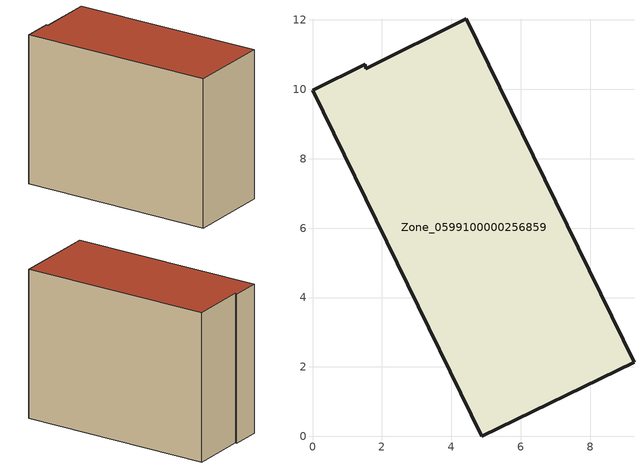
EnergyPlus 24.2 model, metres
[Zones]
Zone_0599100000256859
 floor ground (C_G): 1.52,10.72 1.54,10.59 4.43,12.04 9.27,2.14 4.88,0 0,9.98 z0
 wall outside (C_F): 4.88,0 9.27,2.14 4.43,12.04 1.54,10.59 1.52,10.72 0,9.98 4.88,0 z0:8.55
 roof outside (C_R): 1.54,10.59 1.52,10.72 0,9.98 4.88,0 9.27,2.14 4.43,12.04 z8.55
[BUILDING]
Pand.0599100000256859: North Axis=0; Terrain=City; Loads Convergence Tolerance Value=0.04; Temperature Convergence Tolerance Value=0.4; Solar Distribution=FullExterior; Maximum Number of Warmup Days=25; Minimum Number of Warmup Days=1
[Site:Location]
Rotterdam.The.Hague.AP_ZH_NLD Design_Conditions: Latitude=51.96; Longitude=4.45; Time Zone=1; Elevation=-4.5
[SITE:GROUNDTEMPERATURE:BUILDINGSURFACE]
18, 18, 18, 18, 18, 18, 18, 18, 18, 18, 18, 18
[MATERIAL] Thermal Absorptance=0.9; Solar Absorptance=0.7; Visible Absorptance=0.7
Name | Roughness | Thickness | Conductivity | Density | Specific Heat
G.TI.1946-1964 | MediumSmooth | 0.15 | 1 | 540 | 1210
F.TI.1946-1964 | Rough | 0.3 | 0.857143 | 1920 | 840
R.TI.1946-1964 | MediumRough | 0.2 | 0.277778 | 1500 | 1000
[CONSTRUCTION]
C_G: G.TI.1946-1964
C_F: F.TI.1946-1964
C_R: R.TI.1946-1964
[ZONE]
Zone_0599100000256859: Type=1; Multiplier=1; Ceiling Height=Autocalculate; Volume=Autocalculate; Floor Area=autocalculate; Part of Total Floor Area=Yes
[ZONEINFILTRATION:DESIGNFLOWRATE]
Infil_Zone_0599100000256859: Zone or ZoneList or Space or SpaceList=Zone_0599100000256859; Schedule=AlwaysOn; Design Flow Rate Calculation Method=Flow/Area; Flow Rate per Floor Area=0.003; Constant Term Coefficient=1; Temperature Term Coefficient=0; Velocity Term Coefficient=0; Velocity Squared Term Coefficient=0
[HVACTEMPLATE:ZONE:IDEALLOADSAIRSYSTEM]
Zone_0599100000256859: Maximum Heating Supply Air Temperature=50; Minimum Cooling Supply Air Temperature=13; Maximum Heating Supply Air Humidity Ratio=0.0156; Minimum Cooling Supply Air Humidity Ratio=0.0077; Heating Limit=NoLimit; Cooling Limit=NoLimit; Dehumidification Control Type=ConstantSensibleHeatRatio; Cooling Sensible Heat Ratio=0.7; Dehumidification Setpoint=60; Humidification Control Type=None; Humidification Setpoint=30; Outdoor Air Method=None; Outdoor Air Flow Rate per Person=0.00944; Outdoor Air Flow Rate per Zone Floor Area=0; Outdoor Air Flow Rate per Zone=0; Demand Controlled Ventilation Type=None; Outdoor Air Economizer Type=NoEconomizer; Heat Recovery Type=None; Sensible Heat Recovery Effectiveness=0.7; Latent Heat Recovery Effectiveness=0.65
[ZONECONTROL:THERMOSTAT]
ThermostatControl_Zone_0599100000256859: Zone or ZoneList=Zone_0599100000256859; Control Type Schedule=DualSetpointControlType; Control 1=Thermostat_Zone_0599100000256859; Temperature Difference Between Cutout And Setpoint=0
[THERMOSTATSETPOINT:DUALSETPOINT]
Thermostat_Zone_0599100000256859: Heating Setpoint Temperature Schedule=HeatingSetpoint_Zone_0599100000256859; Cooling Setpoint Temperature Schedule=CoolingSetpoint_Zone_0599100000256859
[SCHEDULE:COMPACT]
HeatingSetpoint_Zone_0599100000256859: Through: 12/31, For: AllDays, Until: 24:00, 21
CoolingSetpoint_Zone_0599100000256859: Through: 12/31, For: AllDays, Until: 24:00, 24
DualSetpointControlType: Through: 12/31, For: AllDays, Until: 24:00, 4
AlwaysOn: Through: 12/31, For: AllDays, Until: 24:00, 1
